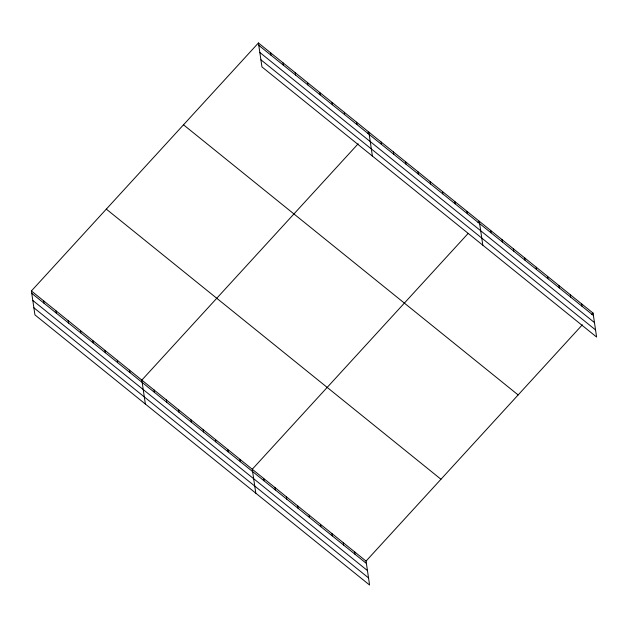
<?xml version="1.0" encoding="UTF-8"?>
<svg xmlns="http://www.w3.org/2000/svg" width="628" height="628" viewBox="0 0 628 628"><rect width="100%" height="100%" fill="white"/><g stroke="black" fill="none" stroke-linecap="round" stroke-linejoin="round"><path stroke-width="0.94" d="M31.4 290.96L366.046 561.087L369.578 585.029L34.933 314.895L31.4 290.96L258.422 42.971L593.067 313.105L596.6 337.04L261.954 66.913L258.422 42.971M358.148 143.804L141.834 380.105L145.366 404.04M367.592 133.489L368.856 132.116L372.388 156.05M467.954 233.64L252.268 469.242L255.8 493.184M478.026 222.634L479.29 221.26L482.822 245.195M366.046 561.087L582.36 324.794M591.804 314.479L593.067 313.105M258.767 45.318L593.413 315.452M259.819 52.446L594.465 322.58M260.903 59.786L595.548 329.92M183.502 124.807L518.147 394.941M106.32 209.124L440.958 479.25M31.745 293.307L366.391 563.442M32.797 300.435L367.443 570.562M33.881 307.775L368.526 577.901M581.685 303.921L582.03 306.268M570.31 294.736L570.656 297.083M558.928 285.552L559.281 287.899M547.553 276.367L547.899 278.714M536.179 267.183L536.524 269.53M524.796 257.998L525.141 260.345M513.421 248.814L513.767 251.161M502.039 239.629L502.392 241.976M490.664 230.445L491.01 232.792M467.012 211.353L467.365 213.701M454.743 201.447L455.096 203.794M442.473 191.54L442.819 193.895M430.204 181.641L430.549 183.988M417.934 171.734L418.279 174.082M405.664 161.828L406.01 164.175M393.395 151.921L393.74 154.276M381.125 142.022L381.471 144.369M356.586 122.209L356.932 124.556M344.317 112.302L344.662 114.649M332.039 102.395L332.393 104.75M319.77 92.497L320.123 94.844M307.5 82.59L307.846 84.937M295.231 72.683L295.576 75.03M282.961 62.776L283.306 65.131M354.663 551.902L355.016 554.257M343.288 542.718L343.634 545.073M270.692 52.878L271.037 55.225M331.906 533.533L332.259 535.888M320.531 524.349L320.877 526.704M309.157 515.164L309.502 517.519M297.774 505.98L298.119 508.335M286.399 496.795L286.745 499.15M275.017 487.611L275.37 489.966M263.642 478.426L263.988 480.781M239.998 459.343L240.343 461.69M227.721 449.436L228.074 451.783M215.451 439.529L215.804 441.877M203.182 429.623L203.527 431.978M190.912 419.724L191.257 422.071M178.642 409.817L178.988 412.164M166.373 399.91L166.718 402.258M154.103 390.004L154.449 392.359M129.564 370.198L129.91 372.545M117.295 360.291L117.64 362.639M105.025 350.385L105.371 352.732M92.748 340.478L93.101 342.833M80.478 330.579L80.831 332.926M68.209 320.673L68.554 323.02M55.939 310.766L56.285 313.113M43.67 300.859L44.015 303.214"/></g></svg>
